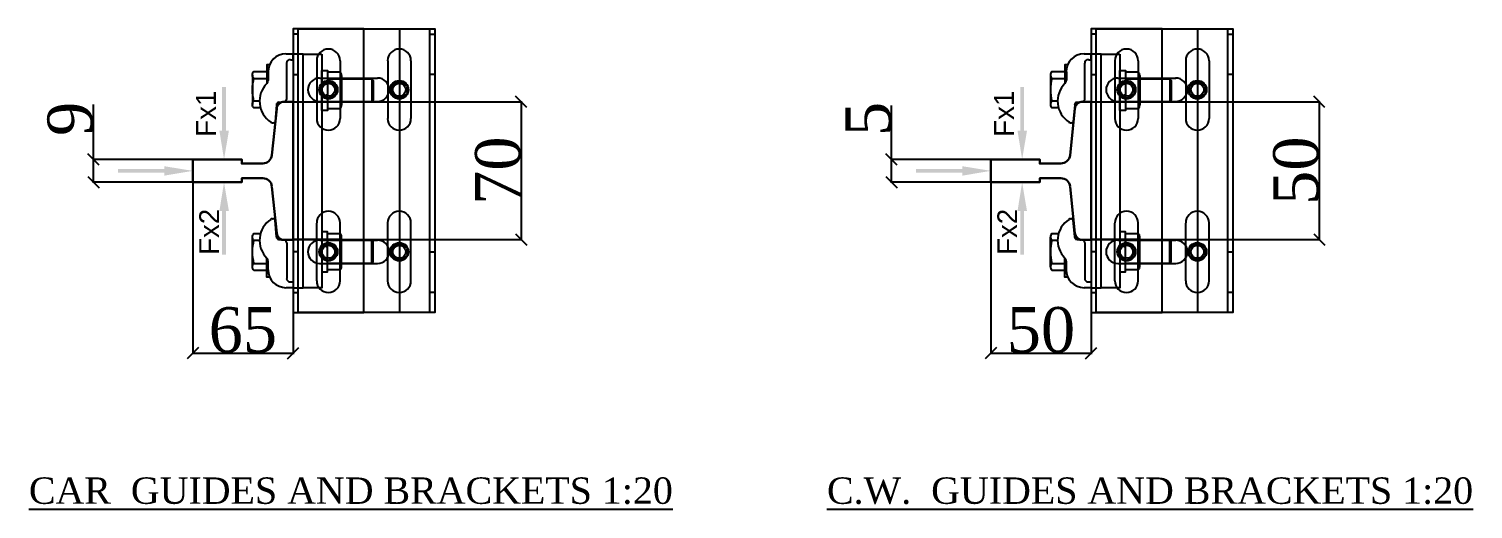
# Model space of a CAD drawing. Header units: millimetres. Extents: x -665 to 1025117, y -27997 to 4210.
# Drawn here: x 1003152 to 1005066, y 64 to 700 of the extents above; entities that cross this region are included whole.
import ezdxf

# ---------------------------------------------------------------- set-up
doc = ezdxf.new("R2010")
doc.units = ezdxf.units.MM
for name, color, linetype in [('PDF_0', 7, 'Continuous'), ('PDF_001', 7, 'Continuous'), ('PDF_Text', 7, 'Continuous')]:
    doc.layers.add(name, color=color, linetype=linetype)
doc.layers.add('step&guides', color=3, linetype='Continuous', lineweight=30)
doc.styles.add('nassar2', font='cent.shx', dxfattribs={"height": 60})
doc.styles.add('PDF Arial', font='arial.ttf')
doc.dimstyles.new('SM_ISO25', dxfattribs={"dimtxt": 40, "dimasz": 20, "dimexe": 1.25, "dimexo": 0.625, "dimtad": 1, "dimtxsty": 'nassar2', "dimblk": 'OBLIQUE', "dimcen": 2.5, "dimazin": 3, "dimtfac": 1, "dimtmove": 0, "dimatfit": 3, "dimarcsym": 0})

# ---------------------------------------------------------------- blocks, each defined once
blk = doc.blocks.new('_Oblique')
at = {"color": 0, "linetype": 'ByBlock', "lineweight": -2}
blk.add_line((-0.5, -0.5), (0.5, 0.5), dxfattribs=at)
blk = doc.blocks.new('*D116')
at = {"color": 0, "lineweight": -2, "transparency": 16777216}
for p, q in [((1003237.454, 527.453), (1003237.454, 600.403)), ((1003368.456, 527.453), (1003236.204, 527.453)), ((1003237.454, 497.244), (1003237.454, 527.453)), ((1003368.456, 497.244), (1003236.204, 497.244))]:
    blk.add_line(p, q, dxfattribs=at)
at = {"layer": 'Defpoints', "color": 0, "transparency": 16777216}
for p in [(1003237.454, 527.453), (1003369.081, 527.453), (1003369.081, 497.244)]:
    blk.add_point(p, dxfattribs=at)
at = {"color": 0, "lineweight": -2, "transparency": 16777216, "xscale": 15, "yscale": 15, "zscale": 15}
for p, rotation in [((1003237.454, 527.453), 90), ((1003237.454, 497.244), 270)]:
    blk.add_blockref('_Oblique', p, dxfattribs=dict(at, rotation=rotation))
at = {"color": 0, "transparency": 16777216, "insert": (1003206.829, 581.178), "char_height": 60, "attachment_point": 5, "rotation": 90, "style": 'nassar2'}
blk.add_mtext('9', dxfattribs=at)
blk = doc.blocks.new('*D117')
at = {"color": 0, "lineweight": -2, "transparency": 16777216}
for p, q in [((1003369.081, 496.619), (1003369.081, 269.41)), ((1003501.952, 496.619), (1003501.952, 269.41)), ((1003369.081, 270.66), (1003501.952, 270.66))]:
    blk.add_line(p, q, dxfattribs=at)
at = {"layer": 'Defpoints', "color": 0, "transparency": 16777216}
for p in [(1003369.081, 497.244), (1003501.952, 497.244), (1003501.952, 270.66)]:
    blk.add_point(p, dxfattribs=at)
at = {"color": 0, "lineweight": -2, "transparency": 16777216, "xscale": 15, "yscale": 15, "zscale": 15, "rotation": 180}
blk.add_blockref('_Oblique', (1003369.081, 270.66), dxfattribs=at)
at = {"color": 0, "lineweight": -2, "transparency": 16777216, "xscale": 15, "yscale": 15, "zscale": 15}
blk.add_blockref('_Oblique', (1003501.952, 270.66), dxfattribs=at)
at = {"color": 0, "transparency": 16777216, "insert": (1003435.517, 301.285), "char_height": 60, "attachment_point": 5, "style": 'nassar2'}
blk.add_mtext('65', dxfattribs=at)
blk = doc.blocks.new('*D118')
at = {"color": 0, "lineweight": -2, "transparency": 16777216}
for p, q in [((1003502.577, 603.918), (1003805.582, 603.918)), ((1003804.332, 603.918), (1003804.332, 421.251)), ((1003502.577, 421.251), (1003805.582, 421.251))]:
    blk.add_line(p, q, dxfattribs=at)
at = {"layer": 'Defpoints', "color": 0, "transparency": 16777216}
for p in [(1003501.952, 603.918), (1003501.952, 421.251), (1003804.332, 421.251)]:
    blk.add_point(p, dxfattribs=at)
at = {"color": 0, "lineweight": -2, "transparency": 16777216, "xscale": 15, "yscale": 15, "zscale": 15}
for p, rotation in [((1003804.332, 603.918), 90), ((1003804.332, 421.251), 270)]:
    blk.add_blockref('_Oblique', p, dxfattribs=dict(at, rotation=rotation))
at = {"color": 0, "transparency": 16777216, "insert": (1003773.707, 512.584), "char_height": 60, "attachment_point": 5, "rotation": 90, "style": 'nassar2'}
blk.add_mtext('70', dxfattribs=at)
blk = doc.blocks.new('*D119')
at = {"color": 0, "lineweight": -2, "transparency": 16777216}
for p, q in [((1004294.972, 527.453), (1004294.972, 598.903)), ((1004425.975, 527.453), (1004293.722, 527.453)), ((1004294.972, 497.244), (1004294.972, 527.453)), ((1004425.975, 497.244), (1004293.722, 497.244))]:
    blk.add_line(p, q, dxfattribs=at)
at = {"layer": 'Defpoints', "color": 0, "transparency": 16777216}
for p in [(1004294.972, 527.453), (1004426.6, 527.453), (1004426.6, 497.244)]:
    blk.add_point(p, dxfattribs=at)
at = {"color": 0, "lineweight": -2, "transparency": 16777216, "xscale": 15, "yscale": 15, "zscale": 15}
for p, rotation in [((1004294.972, 527.453), 90), ((1004294.972, 497.244), 270)]:
    blk.add_blockref('_Oblique', p, dxfattribs=dict(at, rotation=rotation))
at = {"color": 0, "transparency": 16777216, "insert": (1004264.347, 581.178), "char_height": 60, "attachment_point": 5, "rotation": 90, "style": 'nassar2'}
blk.add_mtext('5', dxfattribs=at)
blk = doc.blocks.new('*D120')
at = {"color": 0, "lineweight": -2, "transparency": 16777216}
for p, q in [((1004426.6, 496.619), (1004426.6, 269.41)), ((1004559.471, 496.619), (1004559.471, 269.41)), ((1004426.6, 270.66), (1004559.471, 270.66))]:
    blk.add_line(p, q, dxfattribs=at)
at = {"layer": 'Defpoints', "color": 0, "transparency": 16777216}
for p in [(1004426.6, 497.244), (1004559.471, 497.244), (1004559.471, 270.66)]:
    blk.add_point(p, dxfattribs=at)
at = {"color": 0, "lineweight": -2, "transparency": 16777216, "xscale": 15, "yscale": 15, "zscale": 15, "rotation": 180}
blk.add_blockref('_Oblique', (1004426.6, 270.66), dxfattribs=at)
at = {"color": 0, "lineweight": -2, "transparency": 16777216, "xscale": 15, "yscale": 15, "zscale": 15}
blk.add_blockref('_Oblique', (1004559.471, 270.66), dxfattribs=at)
at = {"color": 0, "transparency": 16777216, "insert": (1004493.035, 301.285), "char_height": 60, "attachment_point": 5, "style": 'nassar2'}
blk.add_mtext('50', dxfattribs=at)
blk = doc.blocks.new('*D121')
at = {"color": 0, "lineweight": -2, "transparency": 16777216}
for p, q in [((1004560.096, 603.918), (1004863.101, 603.918)), ((1004861.851, 603.918), (1004861.851, 421.251)), ((1004560.096, 421.251), (1004863.101, 421.251))]:
    blk.add_line(p, q, dxfattribs=at)
at = {"layer": 'Defpoints', "color": 0, "transparency": 16777216}
for p in [(1004559.471, 603.918), (1004559.471, 421.251), (1004861.851, 421.251)]:
    blk.add_point(p, dxfattribs=at)
at = {"color": 0, "lineweight": -2, "transparency": 16777216, "xscale": 15, "yscale": 15, "zscale": 15}
for p, rotation in [((1004861.851, 603.918), 90), ((1004861.851, 421.251), 270)]:
    blk.add_blockref('_Oblique', p, dxfattribs=dict(at, rotation=rotation))
at = {"color": 0, "transparency": 16777216, "insert": (1004831.226, 512.584), "char_height": 60, "attachment_point": 5, "rotation": 90, "style": 'nassar2'}
blk.add_mtext('50', dxfattribs=at)

msp = doc.modelspace()

# ---------------------------------------------------------------- linework, layer by layer
at = {"layer": 'PDF_0', "lineweight": 25}
for points in [[(1003501.952, 700.444), (1003501.952, 324.489), (1003595.882, 324.489), (1003595.882, 700.444)], [(1003595.882, 324.489), (1003595.882, 700.444), (1003501.952, 700.444), (1003501.952, 324.489)], [(1003508.56, 640.027), (1003508.56, 693.6), (1003501.952, 693.6), (1003501.952, 640.027)], [(1003642.847, 700.444), (1003642.847, 324.489), (1003508.56, 324.489), (1003508.56, 700.444)], [(1003689.812, 700.444), (1003689.812, 324.489), (1003595.882, 324.489), (1003595.882, 700.444)], [(1003595.882, 324.489), (1003595.882, 700.444), (1003689.812, 700.444), (1003689.812, 324.489)], [(1003683.204, 640.027), (1003683.204, 693.6), (1003689.812, 693.6), (1003689.812, 640.027)], [(1004559.471, 700.444), (1004559.471, 324.489), (1004653.4, 324.489), (1004653.4, 700.444)], [(1004653.4, 324.489), (1004653.4, 700.444), (1004559.471, 700.444), (1004559.471, 324.489)], [(1004566.079, 640.027), (1004566.079, 693.6), (1004559.471, 693.6), (1004559.471, 640.027)], [(1004700.365, 700.444), (1004700.365, 324.489), (1004566.079, 324.489), (1004566.079, 700.444)], [(1004747.33, 700.444), (1004747.33, 324.489), (1004653.4, 324.489), (1004653.4, 700.444)], [(1004653.4, 324.489), (1004653.4, 700.444), (1004747.33, 700.444), (1004747.33, 324.489)], [(1004740.722, 640.027), (1004740.722, 693.6), (1004747.33, 693.6), (1004747.33, 640.027)], [(1003539.949, 667.167), (1003539.949, 357.529), (1003515.404, 357.529), (1003515.404, 667.167), (1003501.952, 667.167), (1003501.952, 357.529), (1003515.404, 357.529), (1003515.404, 667.167)], [(1004597.467, 667.167), (1004597.467, 357.529), (1004572.923, 357.529), (1004572.923, 667.167), (1004559.471, 667.167), (1004559.471, 357.529), (1004572.923, 357.529), (1004572.923, 667.167)], [(1003539.949, 645.455), (1003547.501, 645.455), (1003547.501, 592.354), (1003539.949, 592.354)], [(1004597.467, 645.455), (1004605.019, 645.455), (1004605.019, 592.354), (1004597.467, 592.354)], [(1003539.949, 378.534), (1003547.501, 378.534), (1003547.501, 431.635), (1003539.949, 431.635)], [(1004597.467, 378.534), (1004605.019, 378.534), (1004605.019, 431.635), (1004597.467, 431.635)], [(1003508.56, 351.157), (1003508.56, 404.966), (1003501.952, 404.966), (1003501.952, 351.157)], [(1003683.204, 351.157), (1003683.204, 404.966), (1003689.812, 404.966), (1003689.812, 351.157)], [(1004566.079, 351.157), (1004566.079, 404.966), (1004559.471, 404.966), (1004559.471, 351.157)], [(1004740.722, 351.157), (1004740.722, 404.966), (1004747.33, 404.966), (1004747.33, 351.157)]]:
    msp.add_lwpolyline(points, close=True, dxfattribs=at)
for points in [[(1003508.56, 324.489), (1003508.56, 700.444)], [(1003683.204, 324.489), (1003683.204, 700.444)], [(1004566.079, 324.489), (1004566.079, 700.444)], [(1004740.722, 324.489), (1004740.722, 700.444)], [(1003471.035, 653.007), (1003467.259, 653.007), (1003467.259, 627.755)], [(1003498.412, 659.615), (1003501.952, 659.615), (1003501.952, 667.167), (1003492.748, 667.167)], [(1003493.692, 607.694), (1003493.692, 654.895)], [(1003495.58, 667.167), (1003495.58, 667.167)], [(1003501.952, 667.167), (1003501.952, 667.167)], [(1003533.577, 658.199), (1003533.577, 581.498)], [(1003564.257, 658.199), (1003564.257, 581.498)], [(1003627.506, 658.199), (1003627.506, 581.498)], [(1003658.187, 658.199), (1003658.187, 581.498)], [(1004528.554, 653.007), (1004524.778, 653.007), (1004524.778, 627.755)], [(1004555.93, 659.615), (1004559.471, 659.615), (1004559.471, 667.167), (1004550.266, 667.167)], [(1004551.21, 607.694), (1004551.21, 654.895)], [(1004553.098, 667.167), (1004553.098, 667.167)], [(1004559.471, 667.167), (1004559.471, 667.167)], [(1004591.095, 658.199), (1004591.095, 581.498)], [(1004621.776, 658.199), (1004621.776, 581.498)], [(1004685.025, 658.199), (1004685.025, 581.498)], [(1004715.706, 658.199), (1004715.706, 581.498)], [(1003448.143, 639.319), (1003448.143, 600.142)], [(1003450.031, 643.803), (1003467.259, 643.803)], [(1003450.031, 634.835), (1003467.259, 634.835)], [(1003469.147, 643.567), (1003469.147, 632.003)], [(1003537.353, 635.071), (1003614.054, 635.071)], [(1003564.493, 643.095), (1003547.501, 643.095)], [(1003566.381, 638.611), (1003566.381, 599.434)], [(1003606.266, 634.127), (1003606.266, 603.918)], [(1003690.284, 637.431), (1003690.284, 637.431)], [(1004505.661, 639.319), (1004505.661, 600.142)], [(1004507.549, 643.803), (1004524.778, 643.803)], [(1004507.549, 634.835), (1004524.778, 634.835)], [(1004526.666, 643.567), (1004526.666, 632.003)], [(1004594.871, 635.071), (1004671.573, 635.071)], [(1004622.012, 643.095), (1004605.019, 643.095)], [(1004623.9, 638.611), (1004623.9, 599.434)], [(1004663.785, 634.127), (1004663.785, 603.918)], [(1004747.802, 637.431), (1004747.802, 637.431)], [(1003547.501, 627.755), (1003539.949, 625.159)], [(1003547.501, 612.886), (1003539.949, 610.29)], [(1004605.019, 627.755), (1004597.467, 625.159)], [(1004605.019, 612.886), (1004597.467, 610.29)], [(1003457.583, 604.626), (1003450.031, 604.626)], [(1003458.763, 595.658), (1003450.031, 595.658)], [(1003483.308, 603.21), (1003486.848, 603.918), (1003490.561, 603.994)], [(1003537.353, 604.39), (1003614.054, 604.39)], [(1003547.501, 594.95), (1003564.493, 594.95)], [(1004515.102, 604.626), (1004507.549, 604.626)], [(1004516.282, 595.658), (1004507.549, 595.658)], [(1004540.826, 603.21), (1004544.366, 603.918), (1004548.08, 603.994)], [(1004594.871, 604.39), (1004671.573, 604.39)], [(1004605.019, 594.95), (1004622.012, 594.95)], [(1003474.811, 576.07), (1003475.755, 576.07)], [(1004532.33, 576.07), (1004533.274, 576.07)], [(1003474.811, 448.627), (1003475.755, 448.627)], [(1003480.24, 425.027), (1003478.351, 447.211)], [(1003533.577, 366.497), (1003533.577, 443.199)], [(1003564.257, 366.497), (1003564.257, 443.199)], [(1003627.506, 366.497), (1003627.506, 443.199)], [(1003658.187, 366.497), (1003658.187, 443.199)], [(1004532.33, 448.627), (1004533.274, 448.627)], [(1004537.758, 425.027), (1004535.87, 447.211)], [(1004591.095, 366.497), (1004591.095, 443.199)], [(1004621.776, 366.497), (1004621.776, 443.199)], [(1004685.025, 366.497), (1004685.025, 443.199)], [(1004715.706, 366.497), (1004715.706, 443.199)], [(1003448.143, 385.142), (1003448.143, 424.555)], [(1003458.763, 429.039), (1003450.031, 429.039)], [(1003483.308, 421.487), (1003486.848, 420.778), (1003489.363, 420.778)], [(1003563.785, 421.251), (1003501.952, 421.251)], [(1003503.84, 422.903), (1003503.84, 422.903)], [(1003547.501, 429.275), (1003564.493, 429.275)], [(1003566.381, 385.378), (1003566.381, 424.791)], [(1004505.661, 385.142), (1004505.661, 424.555)], [(1004516.282, 429.039), (1004507.549, 429.039)], [(1004540.826, 421.487), (1004544.366, 420.778), (1004546.881, 420.778)], [(1004621.304, 421.251), (1004559.471, 421.251)], [(1004561.359, 422.903), (1004561.359, 422.903)], [(1004605.019, 429.275), (1004622.012, 429.275)], [(1004623.9, 385.378), (1004623.9, 424.791)], [(1003457.583, 420.07), (1003450.031, 420.07)], [(1003493.692, 417.002), (1003493.692, 369.801)], [(1003537.353, 420.306), (1003614.054, 420.306)], [(1003547.501, 411.338), (1003539.949, 413.934)], [(1003547.501, 389.862), (1003606.266, 389.862), (1003608.154, 391.75), (1003608.154, 418.418), (1003606.266, 420.306), (1003547.501, 420.306), (1003564.493, 420.306)], [(1003606.266, 389.862), (1003606.266, 420.306)], [(1004515.102, 420.07), (1004507.549, 420.07)], [(1004551.21, 417.002), (1004551.21, 369.801)], [(1004594.871, 420.306), (1004671.573, 420.306)], [(1004605.019, 411.338), (1004597.467, 413.934)], [(1004605.019, 389.862), (1004663.785, 389.862), (1004665.673, 391.75), (1004665.673, 418.418), (1004663.785, 420.306), (1004605.019, 420.306), (1004622.012, 420.306)], [(1004663.785, 389.862), (1004663.785, 420.306)], [(1003450.031, 389.626), (1003467.259, 389.626)], [(1003471.035, 371.69), (1003467.259, 371.69), (1003467.259, 396.942)], [(1003469.147, 381.13), (1003469.147, 392.458)], [(1003537.353, 389.626), (1003614.054, 389.626)], [(1003547.501, 396.234), (1003539.949, 399.066)], [(1004507.549, 389.626), (1004524.778, 389.626)], [(1004528.554, 371.69), (1004524.778, 371.69), (1004524.778, 396.942)], [(1004526.666, 381.13), (1004526.666, 392.458)], [(1004594.871, 389.626), (1004671.573, 389.626)], [(1004605.019, 396.234), (1004597.467, 399.066)], [(1003450.031, 380.894), (1003467.259, 380.894)], [(1003498.412, 365.081), (1003501.952, 365.081)], [(1003564.493, 381.13), (1003547.501, 381.13)], [(1004507.549, 380.894), (1004524.778, 380.894)], [(1004555.93, 365.081), (1004559.471, 365.081)], [(1004622.012, 381.13), (1004605.019, 381.13)], [(1003501.952, 357.529), (1003492.748, 357.529)], [(1003495.58, 357.529), (1003495.58, 357.529)], [(1004559.471, 357.529), (1004550.266, 357.529)], [(1004553.098, 357.529), (1004553.098, 357.529)]]:
    msp.add_lwpolyline(points, dxfattribs=at)
for points in [[(1003564.493, 634.127), (1003547.501, 634.127), (1003606.266, 634.127), (1003608.154, 632.239), (1003608.154, 605.806), (1003606.266, 603.918), (1003547.501, 603.918), (1003564.493, 603.918, 0.125), (1003564.483, 634.331)], [(1004622.012, 634.127), (1004605.019, 634.127), (1004663.785, 634.127), (1004665.673, 632.239), (1004665.673, 605.806), (1004663.785, 603.918), (1004605.019, 603.918), (1004622.012, 603.918, 0.125), (1004622.001, 634.331)], [(1003480.24, 599.67), (1003478.351, 577.486, -0.199), (1003478.143, 577.154)], [(1004537.758, 599.67), (1004535.87, 577.486, -0.199), (1004535.662, 577.154)]]:
    msp.add_lwpolyline(points, format="xyb", dxfattribs=at)
for centre in [(1003548.799, 619.848), (1003642.729, 619.848), (1004606.318, 619.848), (1004700.247, 619.848), (1003548.799, 405.084), (1003642.729, 405.084), (1004606.318, 405.084), (1004700.247, 405.084)]:
    msp.add_circle(centre, 12.154, dxfattribs=at)
for centre, radius, start, end in [((1003548.799, 658.317), 15.458, 0, -180), ((1003642.729, 658.317), 15.458, 0, -180), ((1004606.318, 658.317), 15.458, 0, -180), ((1004700.247, 658.317), 15.458, 0, -180), ((1003492.63, 643.685), 23.718, 90, -180), ((1003498.294, 655.013), 4.838, 89.999, -179.999), ((1004550.148, 643.685), 23.718, 90, -180), ((1004555.812, 655.013), 4.838, 89.999, -179.999), ((1003454.161, 639.437), 6.255, 133.898, -133.898), ((1003509.623, 619.848), 61.716, 165.751, -165.751), ((1003463.13, 632.121), 5.782, -44.985, 0.001), ((1003537.235, 619.849), 15.458, 90, -90), ((1003560.127, 638.729), 6.255, -46.102, 46.102), ((1003613.936, 619.848), 15.458, -90, 90), ((1004511.68, 639.437), 6.255, 133.898, -133.898), ((1004567.141, 619.848), 61.716, 165.751, -165.751), ((1004520.648, 632.121), 5.782, -44.985, 0.001), ((1004594.753, 619.849), 15.458, 90, -90), ((1004617.645, 638.729), 6.255, -46.102, 46.102), ((1004671.455, 619.848), 15.458, -90, 90), ((1003490.742, 604.744), 33.159, 135.016, -122.997), ((1004548.26, 604.744), 33.159, 135.016, -122.997), ((1003454.161, 600.26), 6.255, 133.898, -133.898), ((1003483.897, 599.552), 3.894, 101.308, 177.96), ((1003489.798, 607.812), 3.894, -78.691, -0.001), ((1003560.127, 599.552), 6.255, -46.102, 46.102), ((1004511.68, 600.26), 6.255, 133.898, -133.898), ((1004541.416, 599.552), 3.894, 101.308, 177.96), ((1004547.316, 607.812), 3.894, -78.691, -0.001), ((1004617.645, 599.552), 6.255, -46.102, 46.102), ((1003474.694, 579.965), 3.895, -122.995, -90.007), ((1003475.637, 579.964), 3.894, -89.998, -49.696), ((1003548.799, 581.616), 15.458, 180, 0), ((1003642.729, 581.616), 15.458, 180, 0), ((1004532.212, 579.965), 3.895, -122.995, -90.007), ((1004533.156, 579.964), 3.894, -89.998, -49.696), ((1004606.317, 581.616), 15.458, 180, 0), ((1004700.247, 581.616), 15.458, 180, 0), ((1003490.741, 420.189), 33.158, 122.997, -135.016), ((1003474.694, 444.968), 3.895, 90.005, 122.998), ((1003475.637, 444.969), 3.894, 49.693, 90.001), ((1003477.761, 447.329), 0.591, 4.758, 49.659), ((1003548.799, 443.317), 15.458, 0, -180), ((1003642.729, 443.317), 15.458, 0, -180), ((1004548.26, 420.189), 33.158, 122.997, -135.016), ((1004532.212, 444.968), 3.895, 90.005, 122.998), ((1004533.156, 444.969), 3.894, 49.693, 90.001), ((1004535.279, 447.329), 0.591, 4.758, 49.659), ((1004606.318, 443.317), 15.458, 0, -180), ((1004700.247, 443.317), 15.458, 0, -180), ((1003454.161, 424.672), 6.255, 133.898, -133.898), ((1003483.897, 425.144), 3.894, -177.96, -101.308), ((1003560.127, 424.909), 6.255, -46.102, 46.102), ((1004511.68, 424.672), 6.255, 133.898, -133.898), ((1004541.416, 425.144), 3.894, -177.96, -101.308), ((1004617.645, 424.909), 6.255, -46.102, 46.102), ((1003509.623, 405.084), 61.716, 165.751, -165.751), ((1003489.049, 416.017), 4.772, 13.372, 93.766), ((1003537.235, 405.084), 15.458, 90, -90), ((1003504.665, 405.32), 61.716, -14.249, 14.249), ((1003613.936, 405.084), 15.458, -90, 90), ((1004567.141, 405.084), 61.716, 165.751, -165.751), ((1004546.568, 416.017), 4.772, 13.372, 93.766), ((1004594.753, 405.084), 15.458, 90, -90), ((1004562.184, 405.32), 61.716, -14.249, 14.249), ((1004671.455, 405.084), 15.458, -90, 90), ((1003454.161, 385.26), 6.255, 133.898, -133.898), ((1003463.13, 392.576), 5.782, -0.001, 44.985), ((1003560.127, 385.496), 6.255, -46.102, 46.102), ((1004511.68, 385.26), 6.255, 133.898, -133.898), ((1004520.648, 392.576), 5.782, -0.001, 44.985), ((1004617.645, 385.496), 6.255, -46.102, 46.102), ((1003492.63, 381.248), 23.718, 180, -90), ((1003498.294, 369.919), 4.838, 179.999, -89.999), ((1003548.799, 366.615), 15.458, 180, 0), ((1003642.729, 366.615), 15.458, 180, 0), ((1004550.148, 381.248), 23.718, 180, -90), ((1004555.812, 369.919), 4.838, 179.999, -89.999), ((1004606.317, 366.615), 15.458, 180, 0), ((1004700.247, 366.615), 15.458, 180, 0)]:
    msp.add_arc(centre, radius, start, end, dxfattribs=at)
at = {"layer": 'PDF_0', "transparency": 33554559}
for points in [[(1003413.167, 623.271), (1003407.975, 623.271), (1003413.167, 565.449)], [(1003407.975, 623.271), (1003413.167, 565.449), (1003407.975, 565.449)], [(1004470.686, 623.271), (1004465.494, 623.271), (1004470.686, 565.449)], [(1004465.494, 623.271), (1004470.686, 565.449), (1004465.494, 565.449)], [(1003416.943, 565.449), (1003410.571, 527.453), (1003404.435, 565.449)], [(1004474.462, 565.449), (1004468.09, 527.453), (1004461.954, 565.449)], [(1003331.321, 518.484), (1003369.081, 512.348), (1003331.321, 505.976)], [(1004388.839, 518.484), (1004426.6, 512.348), (1004388.839, 505.976)], [(1003269.959, 514.944), (1003269.959, 509.752), (1003331.321, 514.944)], [(1003269.959, 509.752), (1003331.321, 514.944), (1003331.321, 509.752)], [(1004327.478, 514.944), (1004327.478, 509.752), (1004388.839, 514.944)], [(1004327.478, 509.752), (1004388.839, 514.944), (1004388.839, 509.752)], [(1003404.435, 459.247), (1003410.571, 497.244), (1003416.943, 459.247)], [(1004461.954, 459.247), (1004468.09, 497.244), (1004474.462, 459.247)], [(1003407.975, 401.426), (1003413.167, 401.426), (1003407.975, 459.247)], [(1003413.167, 401.426), (1003407.975, 459.247), (1003413.167, 459.247)], [(1004465.494, 401.426), (1004470.686, 401.426), (1004465.494, 459.247)], [(1004470.686, 401.426), (1004465.494, 459.247), (1004470.686, 459.247)]]:
    msp.add_solid(points, dxfattribs=at)
at = {"layer": 'PDF_001', "lineweight": 25}
for points in [[(1003558.829, 625.395), (1003558.829, 614.066), (1003548.917, 608.402), (1003539.005, 614.066), (1003539.005, 625.395), (1003548.917, 631.295)], [(1003652.995, 625.395), (1003652.995, 614.066), (1003642.847, 608.402), (1003632.935, 614.066), (1003632.935, 625.395), (1003642.847, 631.295)], [(1004616.348, 625.395), (1004616.348, 614.066), (1004606.435, 608.402), (1004596.523, 614.066), (1004596.523, 625.395), (1004606.435, 631.295)], [(1004710.514, 625.395), (1004710.514, 614.066), (1004700.365, 608.402), (1004690.453, 614.066), (1004690.453, 625.395), (1004700.365, 631.295)], [(1003558.829, 410.63), (1003558.829, 399.302), (1003548.917, 393.402), (1003539.005, 399.302), (1003539.005, 410.63), (1003548.917, 416.53)], [(1003652.995, 410.63), (1003652.995, 399.302), (1003642.847, 393.402), (1003632.935, 399.302), (1003632.935, 410.63), (1003642.847, 416.53)], [(1004616.348, 410.63), (1004616.348, 399.302), (1004606.435, 393.402), (1004596.523, 399.302), (1004596.523, 410.63), (1004606.435, 416.53)], [(1004710.514, 410.63), (1004710.514, 399.302), (1004700.365, 393.402), (1004690.453, 399.302), (1004690.453, 410.63), (1004700.365, 416.53)]]:
    msp.add_lwpolyline(points, close=True, dxfattribs=at)
for centre in [(1003548.799, 619.848), (1003642.729, 619.848), (1004606.318, 619.848), (1004700.247, 619.848), (1003548.799, 405.084), (1003642.729, 405.084), (1004606.318, 405.084), (1004700.247, 405.084)]:
    msp.add_circle(centre, 8.614, dxfattribs=at)
at = {"layer": 'step&guides'}
for points in [[(1003480.291, 594.68), (1003474.103, 533.117)], [(1003490.624, 420.778), (1003501.952, 420.778), (1003501.952, 603.918), (1003490.624, 603.918)], [(1004537.81, 594.68), (1004531.622, 533.117)], [(1004548.142, 420.778), (1004559.471, 420.778), (1004559.471, 603.918), (1004548.142, 603.918)], [(1003461.831, 522.025), (1003433.983, 522.025), (1003433.983, 527.453), (1003369.081, 527.453), (1003369.081, 497.244), (1003433.983, 497.244), (1003433.983, 502.436), (1003461.831, 502.436)], [(1004519.35, 522.025), (1004491.501, 522.025), (1004491.501, 527.453), (1004426.6, 527.453), (1004426.6, 497.244), (1004491.501, 497.244), (1004491.501, 502.436), (1004519.35, 502.436)], [(1003474.103, 491.344), (1003480.476, 429.983)], [(1004531.622, 491.344), (1004537.994, 429.983)]]:
    msp.add_lwpolyline(points, dxfattribs=at)
for centre, radius, start, end in [((1003490.507, 593.652), 10.267, 89.348, 174.253), ((1004548.025, 593.652), 10.267, 89.348, 174.253), ((1003461.165, 535.097), 13.089, -87.082, -8.701), ((1004518.683, 535.097), 13.089, -87.082, -8.701), ((1003462.145, 490.5), 11.94, 4.912, 91.505), ((1004519.663, 490.5), 11.94, 4.912, 91.505), ((1003490.379, 430.706), 9.93, -175.824, -88.59), ((1004547.898, 430.706), 9.93, -175.824, -88.59)]:
    msp.add_arc(centre, radius, start, end, dxfattribs=at)

# ---------------------------------------------------------------- texts
at = {"char_height": 35, "attachment_point": 1}
for s, insert in [('{\\Fcent|c0;\\LCAR  GUIDES AND BRACKETS 1:20}', (1003151.971, 106.154)), ('{\\Fcent|c0;\\LC.W.  GUIDES AND BRACKETS 1:20}', (1004209.49, 106.154))]:
    msp.add_mtext_dynamic_manual_height_columns(s, width=1281.363, gutter_width=12.5, heights=[145.563], dxfattribs=dict(at, insert=insert))
at = {"layer": 'PDF_Text', "char_height": 26.243, "attachment_point": 7, "rotation": 90, "style": 'PDF Arial'}
for s, insert in [('Fx1', (1003399.715, 557.425)), ('Fx1', (1004457.234, 557.425)), ('Fx2', (1003403.939, 400.953)), ('Fx2', (1004461.458, 400.953))]:
    msp.add_mtext(s, dxfattribs=dict(at, insert=insert))

# ---------------------------------------------------------------- dimensions: what is measured, and where the dimension line sits
for base, p1, p2, text, picture, middle in [((1003237.454, 527.453), (1003369.081, 497.244), (1003369.081, 527.453), '9', '*D116', (1003237.454, 581.178)), ((1004294.972, 527.453), (1004426.6, 497.244), (1004426.6, 527.453), '5', '*D119', (1004294.972, 581.178))]:
    dim = msp.add_linear_dim(base=base, p1=p1, p2=p2, angle=90, text=text, dimstyle='SM_ISO25', override={"dimtxt": 35, "dimasz": 15})
    dim.commit()
    dim.dimension.update_dxf_attribs({"geometry": picture, "text_midpoint": middle, "dimtype": 128})
for base, p1, p2, text, picture, middle in [((1003804.332, 421.251), (1003501.952, 603.918), (1003501.952, 421.251), '70', '*D118', (1003773.707, 512.584)), ((1004861.851, 421.251), (1004559.471, 603.918), (1004559.471, 421.251), '50', '*D121', (1004831.226, 512.584))]:
    dim = msp.add_linear_dim(base=base, p1=p1, p2=p2, angle=90, text=text, dimstyle='SM_ISO25', override={"dimtxt": 35, "dimasz": 15})
    dim.commit()
    dim.dimension.update_dxf_attribs({"geometry": picture, "text_midpoint": middle})
for base, p1, p2, text, picture, middle in [((1003501.952, 270.66), (1003369.081, 497.244), (1003501.952, 497.244), '65', '*D117', (1003435.517, 301.285)), ((1004559.471, 270.66), (1004426.6, 497.244), (1004559.471, 497.244), '50', '*D120', (1004493.035, 301.285))]:
    dim = msp.add_linear_dim(base=base, p1=p1, p2=p2, text=text, dimstyle='SM_ISO25', override={"dimtxt": 35, "dimasz": 15})
    dim.commit()
    dim.dimension.update_dxf_attribs({"geometry": picture, "text_midpoint": middle})

doc.saveas('drawing.dxf')
